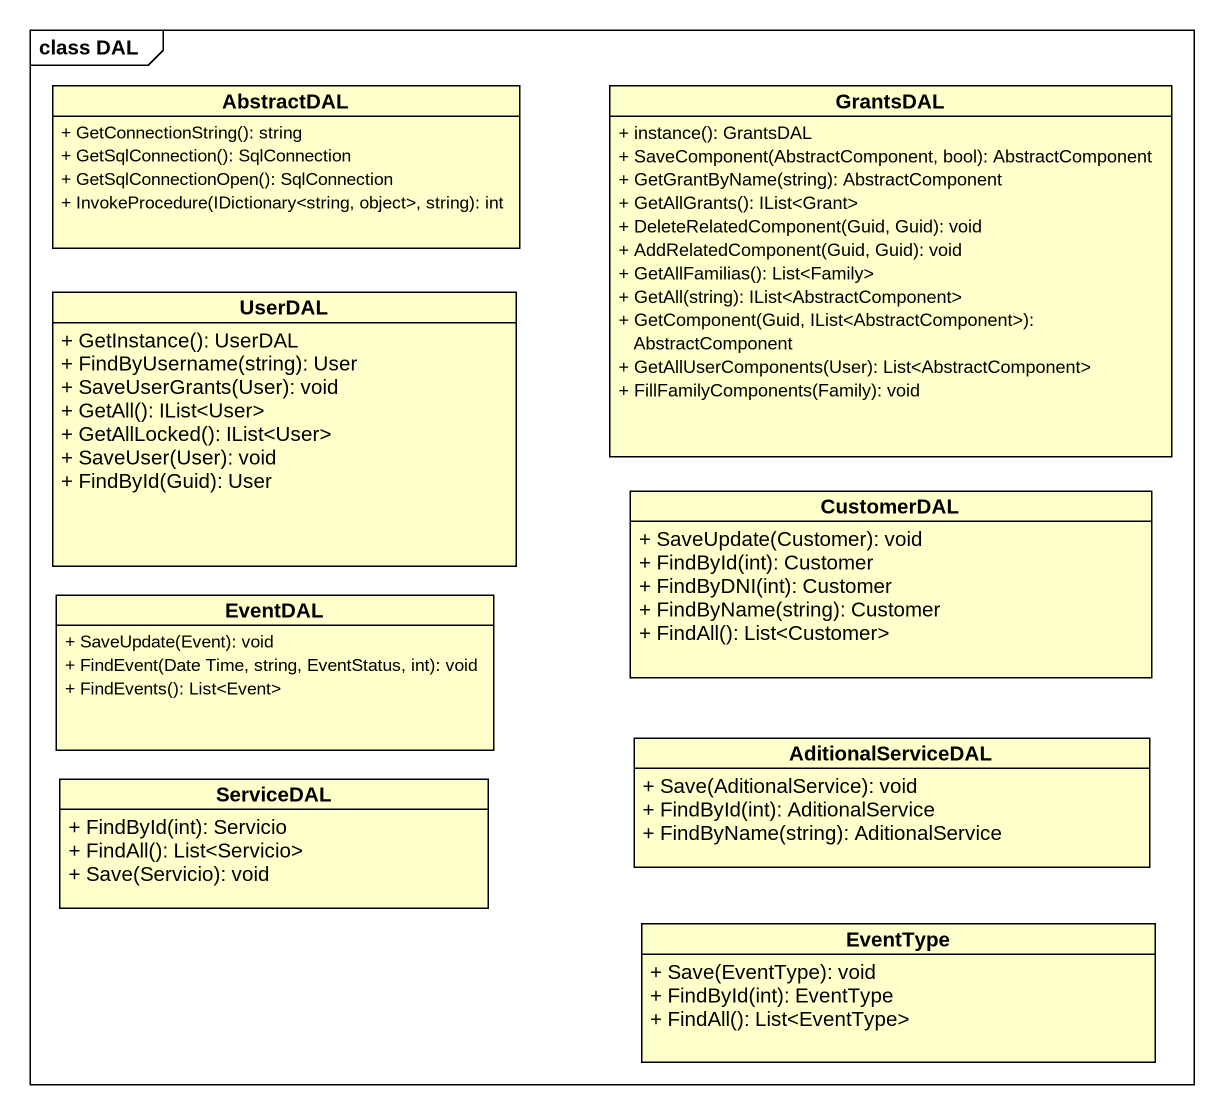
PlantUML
@startuml
mainframe class DAL
hide circle
hide empty members
skinparam classAttributeIconSize 0
class AbstractDAL {
  + GetConnectionString(): string
  + GetSqlConnection(): SqlConnection
  + GetSqlConnectionOpen(): SqlConnection
  + InvokeProcedure(IDictionary<string, object>, string): int
}
class GrantsDAL {
  + instance(): GrantsDAL
  + SaveComponent(AbstractComponent, bool): AbstractComponent
  + GetGrantByName(string): AbstractComponent
  + GetAllGrants(): IList<Grant>
  + DeleteRelatedComponent(Guid, Guid): void
  + AddRelatedComponent(Guid, Guid): void
  + GetAllFamilias(): List<Family>
  + GetAll(string): IList<AbstractComponent>
  + GetComponent(Guid, IList<AbstractComponent>): AbstractComponent
  + GetAllUserComponents(User): List<AbstractComponent>
  + FillFamilyComponents(Family): void
}
class UserDAL {
  + GetInstance(): UserDAL
  + FindByUsername(string): User
  + SaveUserGrants(User): void
  + GetAll(): IList<User>
  + GetAllLocked(): IList<User>
  + SaveUser(User): void
  + FindById(Guid): User
}
class CustomerDAL {
  + SaveUpdate(Customer): void
  + FindById(int): Customer
  + FindByDNI(int): Customer
  + FindByName(string): Customer
  + FindAll(): List<Customer>
}
class EventDAL {
  + SaveUpdate(Event): void
  + FindEvent(Date Time, string, EventStatus, int): void
  + FindEvents(): List<Event>
}
class ServiceDAL {
  + FindById(int): Servicio
  + FindAll(): List<Servicio>
  + Save(Servicio): void
}
class AditionalServiceDAL {
  + Save(AditionalService): void
  + FindById(int): AditionalService
  + FindByName(string): AditionalService
}
class EventType {
  + Save(EventType): void
  + FindById(int): EventType
  + FindAll(): List<EventType>
}
@enduml
